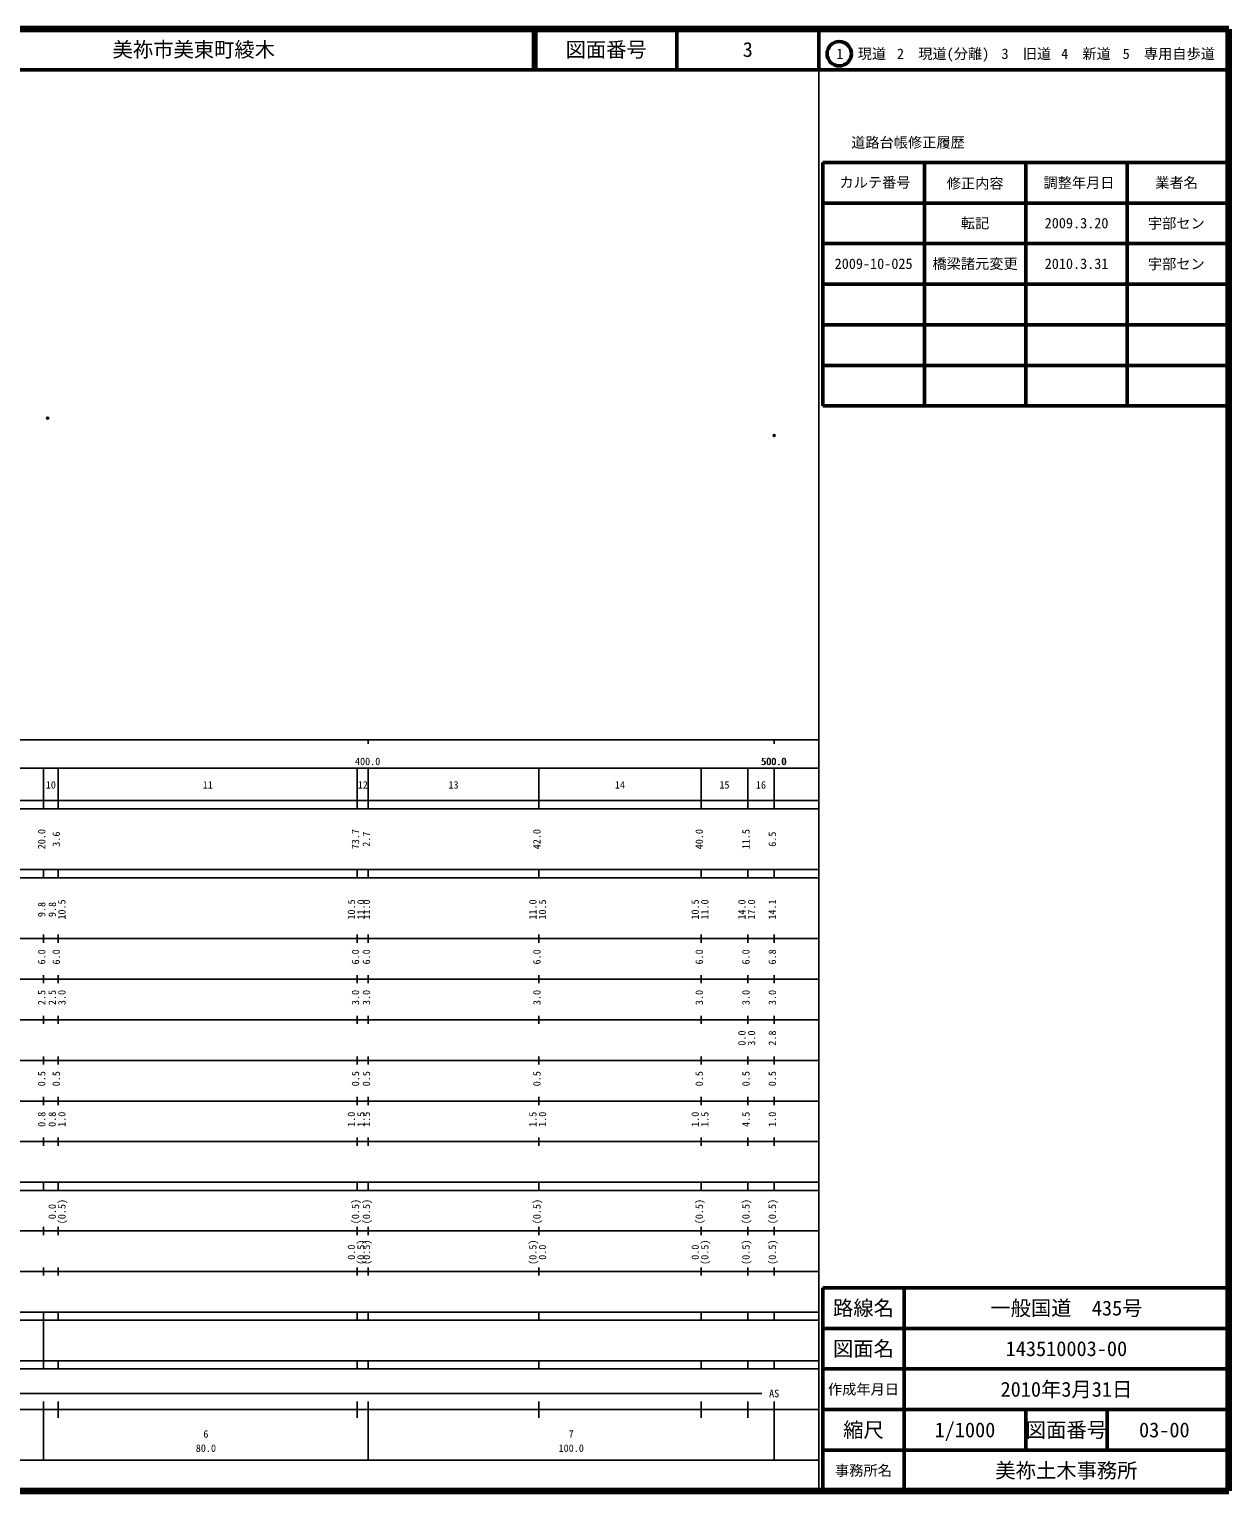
# Model space of a CAD drawing. Units: millimetres on the paper. Extents: x 40 to 680, y 20 to 380.
# Drawn here: x 384.5 to 680, y 20 to 380 of the extents above; entities that cross this region are included whole.
import ezdxf
from ezdxf.enums import TextEntityAlignment as Align

# ---------------------------------------------------------------- set-up
doc = ezdxf.new("R2010")
doc.units = ezdxf.units.MM
doc.header["$PDMODE"] = 32
doc.header["$PDSIZE"] = 0.5
doc.layers.add('S-OTRS', color=6, linetype='Continuous')
doc.layers.add('S-TTL-TXT', color=7, linetype='Continuous')
for name, color, linetype, lineweight in [('S-TTL', 2, 'Continuous', 140), ('S-TTL-BAND', 7, 'Continuous', 25), ('S-TTL-FRAM', 2, 'Continuous', 50), ('S-TTL-LINE', 7, 'Continuous', 50)]:
    doc.layers.add(name, color=color, linetype=linetype, lineweight=lineweight)
doc.styles.add('ＭＳ ゴシック', font='')
doc.styles.get('ＭＳ ゴシック').set_extended_font_data('MS Gothic')

msp = doc.modelspace()

# ---------------------------------------------------------------- linework, layer by layer
at = {"layer": 'S-OTRS'}
for p in [(389.016, 284.214), (568.011, 279.914)]:
    msp.add_point(p, dxfattribs=at)
at = {"layer": 'S-TTL'}
for p, q in [((680, 380), (40, 380)), ((680, 20), (680, 380)), ((40, 20), (680, 20))]:
    msp.add_line(p, q, dxfattribs=at)
at = {"layer": 'S-TTL-BAND'}
for p, q in [((579, 20), (579, 370)), ((40, 205), (579, 205)), ((468, 205), (468, 204)), ((568, 205), (568, 204)), ((68, 198), (579, 198)), ((388, 188), (388, 198)), ((391.6, 188), (391.6, 198)), ((465.3, 188), (465.3, 198)), ((468, 188), (468, 198)), ((510, 188), (510, 198)), ((550, 188), (550, 198)), ((561.5, 188), (561.5, 198)), ((568, 188), (568, 198)), ((40, 190), (579, 190)), ((40, 188), (579, 188)), ((40, 173), (579, 173)), ((388, 171), (388, 173)), ((391.6, 171), (391.6, 173)), ((465.3, 171), (465.3, 173)), ((468, 171), (468, 173)), ((510, 171), (510, 173)), ((550, 171), (550, 173)), ((561.5, 171), (561.5, 173)), ((568, 171), (568, 173)), ((40, 171), (579, 171)), ((40, 156), (579, 156)), ((388, 155), (388, 157)), ((391.6, 155), (391.6, 157)), ((465.3, 155), (465.3, 157)), ((468, 155), (468, 157)), ((510, 155), (510, 157)), ((550, 155), (550, 157)), ((561.5, 155), (561.5, 157)), ((568, 155), (568, 157)), ((46, 146), (579, 146)), ((388, 145), (388, 147)), ((391.6, 145), (391.6, 147)), ((465.3, 145), (465.3, 147)), ((468, 145), (468, 147)), ((510, 145), (510, 147)), ((550, 145), (550, 147)), ((561.5, 145), (561.5, 147)), ((568, 145), (568, 147)), ((388, 135), (388, 137)), ((391.6, 135), (391.6, 137)), ((465.3, 135), (465.3, 137)), ((468, 135), (468, 137)), ((510, 135), (510, 137)), ((550, 135), (550, 137)), ((561.5, 135), (561.5, 137)), ((568, 135), (568, 137)), ((52, 136), (579, 136)), ((46, 126), (579, 126)), ((388, 125), (388, 127)), ((391.6, 125), (391.6, 127)), ((465.3, 125), (465.3, 127)), ((468, 125), (468, 127)), ((510, 125), (510, 127)), ((550, 125), (550, 127)), ((561.5, 125), (561.5, 127)), ((568, 125), (568, 127)), ((52, 116), (579, 116)), ((388, 115), (388, 117)), ((391.6, 115), (391.6, 117)), ((465.3, 115), (465.3, 117)), ((468, 115), (468, 117)), ((510, 115), (510, 117)), ((550, 115), (550, 117)), ((561.5, 115), (561.5, 117)), ((568, 115), (568, 117)), ((46, 106), (579, 106)), ((388, 105), (388, 107)), ((391.6, 105), (391.6, 107)), ((465.3, 105), (465.3, 107)), ((468, 105), (468, 107)), ((510, 105), (510, 107)), ((550, 105), (550, 107)), ((561.5, 105), (561.5, 107)), ((568, 105), (568, 107)), ((40, 96), (579, 96)), ((40, 94), (579, 94)), ((388, 94), (388, 96)), ((391.6, 94), (391.6, 96)), ((465.3, 94), (465.3, 96)), ((468, 94), (468, 96)), ((510, 94), (510, 96)), ((550, 94), (550, 96)), ((561.5, 94), (561.5, 96)), ((568, 94), (568, 96)), ((49, 84), (579, 84)), ((388, 83), (388, 85)), ((391.6, 83), (391.6, 85)), ((465.3, 83), (465.3, 85)), ((468, 83), (468, 85)), ((510, 83), (510, 85)), ((550, 83), (550, 85)), ((561.5, 83), (561.5, 85)), ((568, 83), (568, 85)), ((40, 74), (579, 74)), ((388, 73), (388, 75)), ((391.6, 73), (391.6, 75)), ((465.3, 73), (465.3, 75)), ((468, 73), (468, 75)), ((510, 73), (510, 75)), ((550, 73), (550, 75)), ((561.5, 73), (561.5, 75)), ((568, 73), (568, 75)), ((40, 64), (579, 64)), ((40, 62), (579, 62)), ((388, 62), (388, 64)), ((388, 52), (388, 62)), ((391.6, 62), (391.6, 64)), ((465.3, 62), (465.3, 64)), ((468, 62), (468, 64)), ((510, 62), (510, 64)), ((550, 62), (550, 64)), ((561.5, 62), (561.5, 64)), ((568, 62), (568, 64)), ((40, 52), (579, 52)), ((388, 50), (388, 52)), ((391.6, 50), (391.6, 52)), ((465.3, 50), (465.3, 52)), ((468, 50), (468, 52)), ((510, 50), (510, 52)), ((550, 50), (550, 52)), ((561.5, 50), (561.5, 52)), ((568, 50), (568, 52)), ((40, 50), (579, 50)), ((71, 44), (565, 44)), ((40, 40), (579, 40)), ((388, 27.5), (388, 42)), ((391.6, 38), (391.6, 42)), ((465.3, 38), (465.3, 42)), ((468, 27.5), (468, 42)), ((510, 38), (510, 42)), ((550, 38), (550, 42)), ((561.5, 38), (561.5, 42)), ((568, 27.5), (568, 42)), ((68, 27.5), (579, 27.5))]:
    msp.add_line(p, q, dxfattribs=at)
at = {"layer": 'S-TTL-FRAM'}
for p, q in [((580, 347.197), (580, 287.197)), ((580, 347.197), (680, 347.197)), ((580, 287.197), (680, 287.197)), ((680, 70), (580, 70)), ((580, 70), (580, 20))]:
    msp.add_line(p, q, dxfattribs=at)
at = {"layer": 'S-TTL-LINE'}
for p, q in [((508.747, 380), (508.747, 370)), ((509.247, 380), (509.247, 370)), ((543.997, 380), (543.997, 370)), ((579, 380), (579, 370)), ((40, 370), (680, 370)), ((605, 347.197), (605, 287.197)), ((630, 347.197), (630, 287.197)), ((655, 347.197), (655, 287.197)), ((580, 337.197), (680, 337.197)), ((580, 327.197), (680, 327.197)), ((580, 317.197), (680, 317.197)), ((580, 307.197), (680, 307.197)), ((580, 297.197), (680, 297.197)), ((600, 70), (600, 20)), ((680, 60), (580, 60)), ((680, 50), (580, 50)), ((680, 40), (580, 40)), ((630, 40), (630, 30)), ((650, 40), (650, 30)), ((680, 30), (580, 30))]:
    msp.add_line(p, q, dxfattribs=at)
msp.add_circle((584.031, 373.958), 3, dxfattribs=at)

# ---------------------------------------------------------------- texts
at = {"layer": 'S-TTL-BAND', "style": 'ＭＳ ゴシック'}
for s, p in [('400.0', (467.844, 198.195)), ('500.0', (567.844, 198.195)), ('500.0', (568, 198.195)), ('10', (389.8, 192.405)), ('11', (428.45, 192.405)), ('12', (466.65, 192.405)), ('13', (489, 192.405)), ('14', (530, 192.405)), ('15', (555.75, 192.405)), ('16', (564.75, 192.405)), ('AS', (568, 42.5)), ('6', (428, 32.523)), ('7', (518, 32.523)), ('80.0', (428, 29.033)), ('100.0', (518, 29.033))]:
    msp.add_text(s, height=1.833, dxfattribs=at).set_placement(p, align=Align.BOTTOM_CENTER)
for s, p in [('20.0', (389, 180.5)), ('3.6', (392.6, 180.5)), ('73.7', (466.3, 180.5)), ('2.7', (469, 180.5)), ('42.0', (511, 180.5)), ('40.0', (551, 180.5)), ('11.5', (562.5, 180.5)), ('6.5', (569, 180.5)), ('9.8', (389, 163.174)), ('9.8', (391.6, 163.174)), ('10.5', (393.97, 163.174)), ('10.5', (465.3, 163.174)), ('11.0', (467.67, 163.174)), ('11.0', (469, 163.174)), ('11.0', (510, 163.174)), ('10.5', (512.37, 163.174)), ('10.5', (550, 163.174)), ('11.0', (552.37, 163.174)), ('14.0', (561.5, 163.174)), ('17.0', (563.87, 163.174)), ('14.1', (569, 163.174)), ('6.0', (389, 151.5)), ('6.0', (392.6, 151.5)), ('6.0', (466.3, 151.5)), ('6.0', (469, 151.5)), ('6.0', (511, 151.5)), ('6.0', (551, 151.5)), ('6.0', (562.5, 151.5)), ('6.8', (569, 151.5)), ('2.5', (389, 141.5)), ('2.5', (391.6, 141.5)), ('3.0', (393.97, 141.5)), ('3.0', (466.3, 141.5)), ('3.0', (469, 141.5)), ('3.0', (511, 141.5)), ('3.0', (551, 141.5)), ('3.0', (562.5, 141.5)), ('3.0', (569, 141.5)), ('0.0', (561.5, 131.5)), ('3.0', (563.87, 131.5)), ('2.8', (569, 131.5)), ('0.5', (389, 121.5)), ('0.5', (392.6, 121.5)), ('0.5', (466.3, 121.5)), ('0.5', (469, 121.5)), ('0.5', (511, 121.5)), ('0.5', (551, 121.5)), ('0.5', (562.5, 121.5)), ('0.5', (569, 121.5)), ('0.8', (389, 111.5)), ('0.8', (391.6, 111.5)), ('1.0', (393.97, 111.5)), ('1.0', (465.3, 111.5)), ('1.5', (467.67, 111.5)), ('1.5', (469, 111.5)), ('1.5', (510, 111.5)), ('1.0', (512.37, 111.5)), ('1.0', (550, 111.5)), ('1.5', (552.37, 111.5)), ('4.5', (562.5, 111.5)), ('1.0', (569, 111.5)), ('0.0', (391.6, 88.764)), ('(0.5)', (393.97, 88.764)), ('(0.5)', (466.3, 88.764)), ('(0.5)', (469, 88.764)), ('(0.5)', (511, 88.764)), ('(0.5)', (551, 88.764)), ('(0.5)', (562.5, 88.764)), ('(0.5)', (569, 88.764)), ('0.0', (465.3, 78.764)), ('(0.5)', (467.67, 78.764)), ('(0.5)', (469, 78.764)), ('(0.5)', (510, 78.764)), ('0.0', (512.37, 78.764)), ('0.0', (550, 78.764)), ('(0.5)', (552.37, 78.764)), ('(0.5)', (562.5, 78.764)), ('(0.5)', (569, 78.764))]:
    msp.add_text(s, height=1.833, rotation=90, dxfattribs=at).set_placement(p, align=Align.BOTTOM_CENTER)
at = {"layer": 'S-TTL-TXT', "style": 'ＭＳ ゴシック'}
msp.add_text('美祢市美東町綾木', height=3.666, dxfattribs=at).set_placement((405.024, 375), align=Align.MIDDLE_LEFT)
for s, height, p in [('図面番号', 3.666, (526.622, 375)), ('3', 3.666, (561.497, 375)), ('1\u3000現道', 2.566, (589.448, 373.958)), ('2\u3000現道(分離)', 2.566, (609.619, 373.958)), ('3\u3000旧道', 2.566, (630.121, 373.958)), ('4\u3000新道', 2.566, (644.824, 373.958)), ('5\u3000専用自歩道', 2.566, (665.228, 373.958)), ('道路台帳修正履歴', 2.566, (600.968, 352.113)), ('カルテ番号', 2.566, (592.839, 342.277)), ('修正内容', 2.566, (617.509, 342.023)), ('調整年月日', 2.566, (643.089, 342.197)), ('業者名', 2.566, (667.134, 342.197)), ('転記', 2.566, (617.5, 332.245)), ('2009.3.20', 2.566, (642.5, 332.245)), ('宇部セン', 2.566, (667.077, 332.189)), ('2009-10-025', 2.566, (592.5, 322.245)), ('橋梁諸元変更', 2.566, (617.5, 322.245)), ('2010.3.31', 2.566, (642.5, 322.245)), ('宇部セン', 2.566, (667.077, 322.189)), ('路線名', 3.666, (590, 65)), ('路線名', 3.666, (590, 65)), ('一般国道\u3000435号', 3.666, (640, 65)), ('図面名', 3.666, (590, 55)), ('図面名', 3.666, (590, 55)), ('143510003-00', 3.666, (640, 55)), ('2010年3月31日', 3.666, (640, 45)), ('作成年月日', 2.566, (590, 45)), ('作成年月日', 2.566, (590, 45)), ('縮尺', 3.666, (590, 35)), ('縮尺', 3.666, (590, 35)), ('1/1000', 3.666, (615, 35)), ('図面番号', 3.666, (640, 35)), ('図面番号', 3.666, (640, 35)), ('03-00', 3.666, (664.125, 35)), ('事務所名', 2.566, (590, 25)), ('事務所名', 2.566, (590, 25)), ('美祢土木事務所', 3.666, (640, 25))]:
    msp.add_text(s, height=height, dxfattribs=at).set_placement(p, align=Align.MIDDLE_CENTER)

doc.saveas('drawing.dxf')
